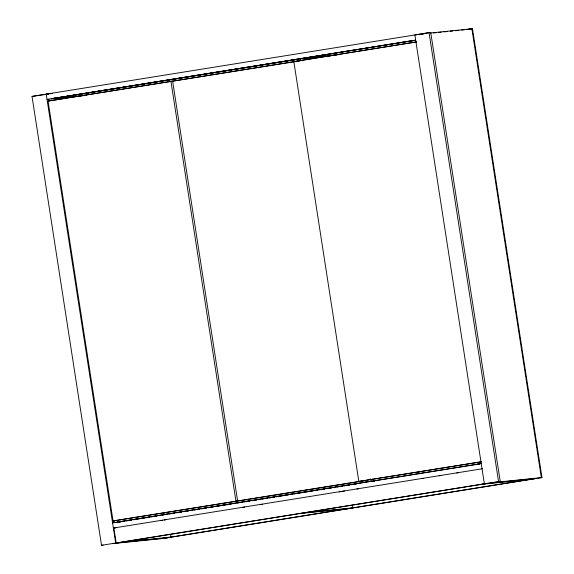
<?xml version="1.0" encoding="UTF-8"?>
<svg xmlns="http://www.w3.org/2000/svg" width="574" height="574" viewBox="0 0 574 574"><rect width="100%" height="100%" fill="white"/><g stroke="black" fill="none" stroke-linecap="round" stroke-linejoin="round"><path stroke-width="0.86" d="M51.488 98.75L414.658 40.374L51.43 98.75M294.362 59.883L54.085 98.484L55.42 98.233M117.412 522.103L116.996 522.189L117.448 522.153M117.735 522.053L478.63 464.108C474.153 464.631 483.035 463.376 478.86 464.065M120.971 521.68L119.636 521.931L121.48 521.68M32.029 96.418L430.715 32.409L500.205 481.292L101.519 545.3L32.029 96.418L47.886 93.964M416.537 34.691L430.715 32.409M466.547 29.618L471.857 28.765L541.347 477.647M467.171 29.554L472.481 28.7L541.971 477.582L162.772 538.52M415.669 40.094L47.018 99.374L86.703 95.334M48.065 101.089L172.623 81.164L237.622 501.016L113.064 520.948L48.065 101.089L416.624 41.931M360.501 481.256L358.829 481.428L293.831 61.576L416.717 41.816M300.632 60.736L169.33 81.745M358.829 481.428L481.715 461.668M481.622 461.783L113.064 520.948M366.506 480.445L234.321 501.604M481.227 463.541L112.576 522.821L116.981 522.369M122.678 521.493L124.443 521.214M126.208 520.927L127.98 520.64M129.746 520.36L131.511 520.073M133.276 519.793L149.161 517.239M150.926 516.952L153.581 516.528M155.346 516.241L157.111 515.961M158.876 515.674L160.641 515.387M162.406 515.108L164.171 514.821M165.936 514.541L167.701 514.254M169.466 513.974L171.231 513.687M172.996 513.4L174.761 513.12M176.527 512.833L178.299 512.553M180.064 512.266L181.829 511.986M183.594 511.699L185.359 511.42M187.124 511.133L188.889 510.846M190.654 510.566L192.419 510.279M194.184 509.999L195.949 509.712M197.714 509.432L199.479 509.145M201.244 508.858L206.547 508.012M208.312 507.725L210.077 507.445M211.842 507.158L213.607 506.871M215.372 506.591L227.727 504.603M229.5 504.316L231.265 504.037M233.03 503.75L235.677 503.326M237.442 503.039L239.207 502.759M240.972 502.472L242.737 502.193M244.502 501.906L246.268 501.619M248.033 501.339L249.798 501.052M251.563 500.772L253.328 500.485M255.1 500.205L256.865 499.918M258.63 499.638L260.395 499.351M262.16 499.064L263.925 498.784M265.69 498.497L267.455 498.218M269.22 497.931L270.985 497.651M272.75 497.364L274.516 497.077M276.281 496.797L278.046 496.51M279.818 496.23L288.643 494.81M290.408 494.523L292.173 494.243M293.938 493.956L295.703 493.676M297.468 493.389L309.831 491.401M311.596 491.122L313.361 490.835M315.126 490.548L317.774 490.124M319.539 489.837L321.304 489.557M323.069 489.27L324.834 488.991M326.599 488.704L328.364 488.424M330.136 488.137L331.901 487.857M333.666 487.57L335.431 487.283M337.196 487.003L338.961 486.716M340.726 486.436L342.491 486.149M344.257 485.869L346.022 485.582M347.787 485.295L349.552 485.016M351.317 484.729L353.082 484.449M354.847 484.162L356.619 483.882M358.384 483.595L359.955 483.308L357.853 483.595M482.512 468.736L113.387 528.058L116.027 527.786M160.627 520.589L162.392 520.302M164.164 520.022L165.929 519.735M242.845 507.366L244.61 507.086M260.524 504.524L262.289 504.245M339.205 491.875L340.97 491.588M342.743 491.308L344.508 491.021M356.885 489.034L358.657 488.747M421.424 478.651L423.189 478.372M439.103 475.81L440.868 475.53M456.782 472.969L458.554 472.682M117.857 542.803L486.508 483.523M166.058 537.895L534.71 478.616M120.045 521.766L118.172 522.053M421.495 33.888L426.798 33.349M430.335 32.991L472.481 28.7M419.271 34.411L414.859 34.856L484.348 483.746L536.381 478.443M421.84 34.146L423.677 33.959M433.32 32.976L436.025 32.704M438.622 32.438L441.32 32.166M443.924 31.9L447.49 31.534M450.109 31.269L452.786 30.996M455.412 30.731L458.956 30.372M461.596 30.099L464.251 29.834M411.594 40.811L413.079 40.661M339.944 54.508L305.598 58.01L305.87 59.782M302.39 58.627L304.155 58.448M305.913 58.268L309.436 57.909M311.201 57.73L314.724 57.371M317.365 57.099L320.888 56.74M322.653 56.561L326.176 56.202M328.816 55.936L331.456 55.664M334.104 55.398L335.862 55.219M292.826 60.148L291.341 60.299L294.405 59.861M293.831 61.576L295.51 61.404M52.385 93.505L46.207 94.136L115.697 543.018L167.73 537.723M42.921 94.76L44.686 94.581M46.458 94.401L48.223 94.222M53.009 98.47L54.494 98.312M55.642 98.197L57.127 98.046M365.717 480.474L367.389 480.309M372.906 481.277L374.671 481.098M500.205 481.292L498.533 481.464L429.036 32.582M490.992 482.777L541.971 477.582M481.543 484.32L529.745 479.412M304.665 512.761L352.867 507.854L352.458 505.213M299.7 513.565L347.901 508.65M122.814 542L171.023 537.092L170.614 534.451M112.411 543.65L163.396 538.455M101.519 545.3L103.198 545.128M418.769 471.204L419.178 473.866M370.739 478.795L371.148 481.457M300.632 58.806L300.905 60.579M365.911 480.481L366.183 482.253M170.944 81.329L235.943 501.188M163.899 512.934L164.171 514.699M48.704 99.28L48.984 101.046M113.946 520.718L114.226 522.484M113.86 528.008L116.178 542.968"/></g></svg>
